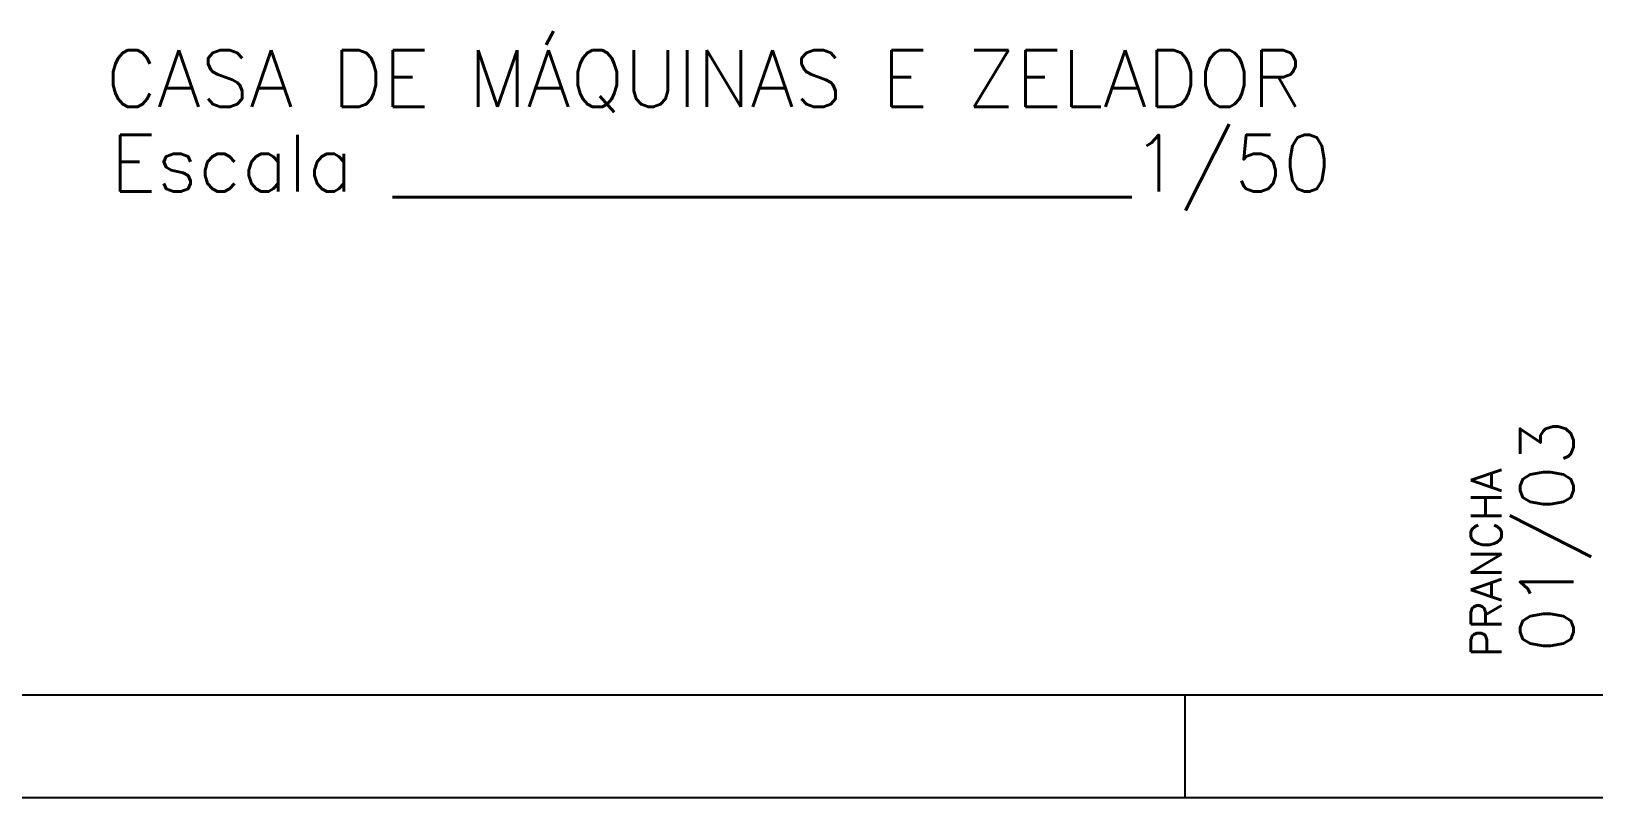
# Model space of a CAD drawing. Header units: millimetres. Extents: x 178 to 457, y 838 to 920.
# Drawn here: x 289.46 to 304.7, y 864.31 to 871.78 of the extents above; entities that cross this region are included whole.
import ezdxf

# ---------------------------------------------------------------- set-up
doc = ezdxf.new("R2010")
doc.units = ezdxf.units.MM
for name, color, linetype in [('Alvenaria', 7, 'Continuous'), ('Paredebaix', 4, 'Continuous'), ('Texto', 2, 'Continuous')]:
    doc.layers.add(name, color=color, linetype=linetype)
doc.styles.add('STYLE4', font='romans.shx')

msp = doc.modelspace()

# ---------------------------------------------------------------- linework, layer by layer
at = {"layer": 'Alvenaria'}
msp.add_line((319.0989742, 865.3116825), (263.1989742, 865.3116825), dxfattribs=at)
at = {"layer": 'Paredebaix'}
for p, q in [((300.7089742, 865.3116825), (300.7089742, 864.3116825)), ((320.0989742, 864.3116825), (279.3489742, 864.3116825))]:
    msp.add_line(p, q, dxfattribs=at)

# ---------------------------------------------------------------- texts
at = {"layer": 'Texto', "style": 'STYLE4'}
for s, p in [('CASA DE MÁQUINAS E ZELADOR', (290.1912819, 871.0467876)), ('Escala ___________________1/50', (290.2339837, 870.2208884))]:
    msp.add_text(s, height=0.553320012, dxfattribs=at).set_placement(p)
for s, height, p in [('01/03', 0.52, (304.4984818, 865.7247745)), ('PRANCHA', 0.3, (303.7977428, 865.6842058))]:
    msp.add_text(s, height=height, rotation=90, dxfattribs=at).set_placement(p)

doc.saveas('drawing.dxf')
